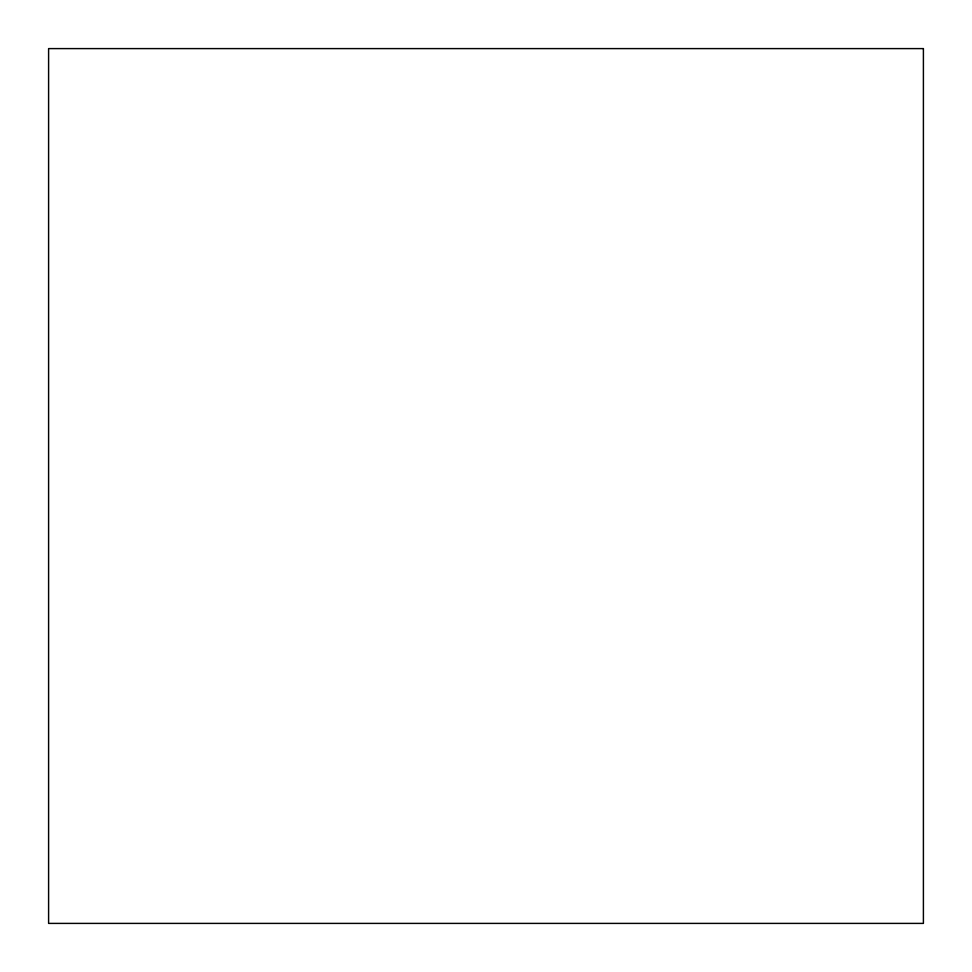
<?xml version="1.0" encoding="UTF-8"?>
<svg xmlns="http://www.w3.org/2000/svg" width="972" height="972" viewBox="0 0 972 972"><rect width="100%" height="100%" fill="white"/><g stroke="black" fill="none" stroke-linecap="round" stroke-linejoin="round"><path stroke-width="1.46" d="M923.4 48.6L48.6 48.6L48.6 923.4L923.4 923.4L923.4 48.6"/></g></svg>
